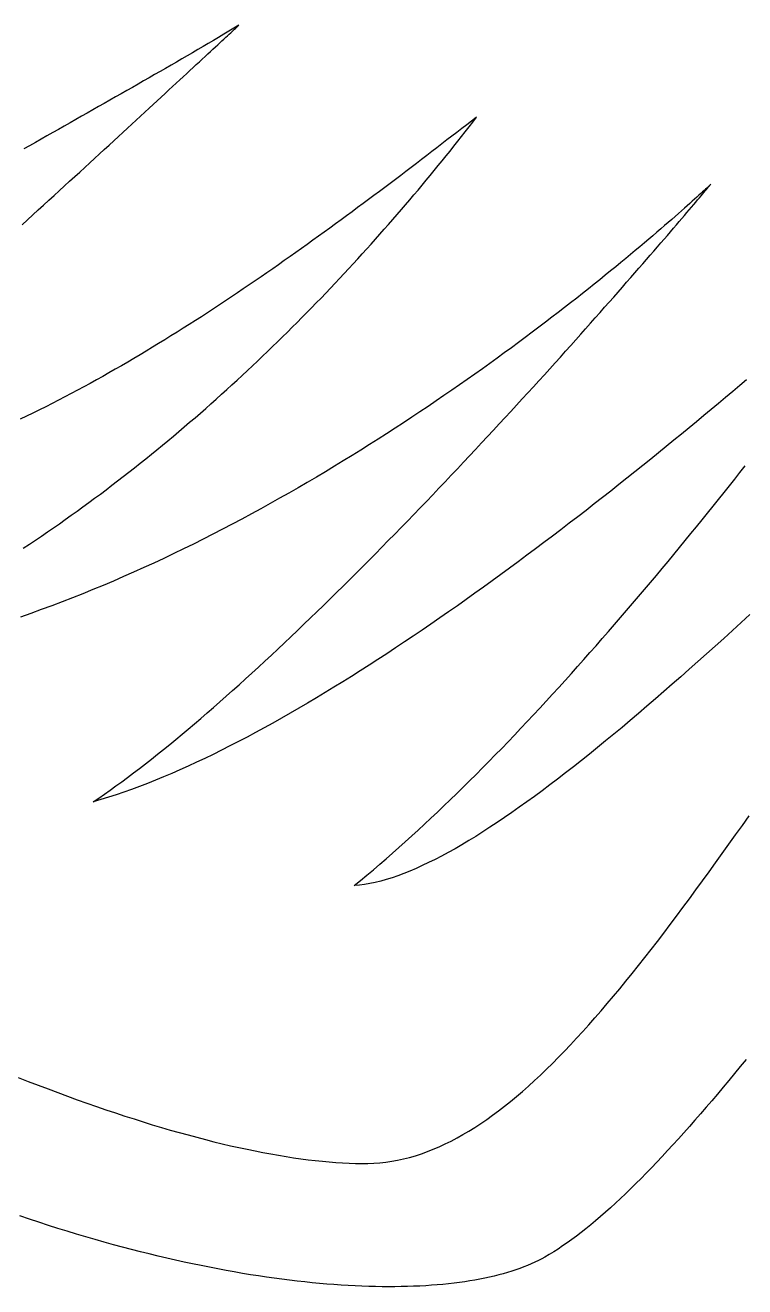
# Model space of a CAD drawing. Extents: x 5 to 105, y 2 to 136.
# Drawn here: x 28.62 to 33.04, y 61.57 to 69.32 of the extents above; entities that cross this region are included whole.
import ezdxf

# ---------------------------------------------------------------- set-up
doc = ezdxf.new("R2010")
doc.units = 0
doc.layers.get('0').update_dxf_attribs({"linetype": 'CONTINUOUS'})

msp = doc.modelspace()

# ---------------------------------------------------------------- linework, layer by layer
at = {"color": 7}
for points in [[(28.5991, 68.0907, 0), (28.6322, 68.121, 0), (28.6652, 68.1511, 0), (28.698, 68.1811, 0), (28.7306, 68.2109, 0), (28.763, 68.2405, 0), (28.7952, 68.27, 0), (28.8272, 68.2993, 0), (28.8589, 68.3284, 0), (28.8904, 68.3572, 0), (28.9217, 68.3859, 0), (28.9527, 68.4143, 0), (28.9834, 68.4425, 0), (29.0138, 68.4704, 0), (29.044, 68.4981, 0), (29.0738, 68.5254, 0), (29.1033, 68.5526, 0), (29.1325, 68.5794, 0), (29.1613, 68.6059, 0), (29.1898, 68.6321, 0), (29.2179, 68.6579, 0), (29.2457, 68.6835, 0), (29.2731, 68.7087, 0), (29.3, 68.7335, 0), (29.3266, 68.758, 0), (29.3527, 68.7821, 0), (29.3785, 68.8058, 0), (29.4037, 68.8291, 0), (29.4286, 68.852, 0), (29.4529, 68.8744, 0), (29.4768, 68.8965, 0), (29.5002, 68.9181, 0), (29.5232, 68.9392, 0), (29.5456, 68.9599, 0), (29.5675, 68.9801, 0), (29.5888, 68.9999, 0), (29.6097, 69.0191, 0), (29.6299, 69.0379, 0), (29.6497, 69.0561, 0), (29.6688, 69.0738, 0), (29.6874, 69.091, 0), (29.7054, 69.1076, 0), (29.7227, 69.1237, 0), (29.7395, 69.1392, 0), (29.7556, 69.1541, 0), (29.7711, 69.1685, 0), (29.7859, 69.1822, 0), (29.8001, 69.1953, 0), (29.8136, 69.2079, 0), (29.8264, 69.2197, 0), (29.8386, 69.231, 0), (29.85, 69.2416, 0), (29.8607, 69.2515, 0), (29.8707, 69.2608, 0), (29.88, 69.2694, 0), (29.8885, 69.2773, 0), (29.8962, 69.2845, 0), (29.9032, 69.291, 0), (29.9094, 69.2967, 0), (29.9148, 69.3017, 0), (29.9194, 69.306, 0), (29.9232, 69.3095, 0), (29.9262, 69.3123, 0), (29.9284, 69.3143, 0), (29.9296, 69.3155, 0), (29.9301, 69.3159, 0)], [(29.9301, 69.3159, 0), (29.8993, 69.2974, 0), (29.8684, 69.2788, 0), (29.8372, 69.2602, 0), (29.8057, 69.2415, 0), (29.7741, 69.2227, 0), (29.7422, 69.2039, 0), (29.7101, 69.185, 0), (29.6778, 69.166, 0), (29.6453, 69.147, 0), (29.6126, 69.1279, 0), (29.5798, 69.1088, 0), (29.5467, 69.0896, 0), (29.5135, 69.0703, 0), (29.4801, 69.051, 0), (29.4466, 69.0317, 0), (29.4128, 69.0123, 0), (29.379, 68.9928, 0), (29.345, 68.9734, 0), (29.3109, 68.9538, 0), (29.2766, 68.9342, 0), (29.2422, 68.9146, 0), (29.2077, 68.8949, 0), (29.1731, 68.8752, 0), (29.1384, 68.8555, 0), (29.1035, 68.8357, 0), (29.0686, 68.8159, 0), (29.0336, 68.7961, 0), (28.9985, 68.7762, 0), (28.9634, 68.7563, 0), (28.9281, 68.7363, 0), (28.8929, 68.7164, 0), (28.8575, 68.6964, 0), (28.8221, 68.6764, 0), (28.7867, 68.6564, 0), (28.7512, 68.6363, 0), (28.7157, 68.6162, 0), (28.6802, 68.5962, 0), (28.6447, 68.576, 0), (28.6091, 68.5559, 0)], [(31.39, 68.7504, 0), (31.3603, 68.7275, 0), (31.3303, 68.7045, 0), (31.3002, 68.6813, 0), (31.2699, 68.6579, 0), (31.2394, 68.6345, 0), (31.2087, 68.6109, 0), (31.1778, 68.5872, 0), (31.1468, 68.5633, 0), (31.1155, 68.5394, 0), (31.0841, 68.5154, 0), (31.0525, 68.4912, 0), (31.0207, 68.467, 0), (30.9887, 68.4426, 0), (30.9566, 68.4182, 0), (30.9243, 68.3937, 0), (30.8918, 68.3691, 0), (30.8591, 68.3445, 0), (30.8263, 68.3198, 0), (30.7933, 68.295, 0), (30.7602, 68.2702, 0), (30.7269, 68.2453, 0), (30.6934, 68.2204, 0), (30.6598, 68.1954, 0), (30.6261, 68.1704, 0), (30.5921, 68.1454, 0), (30.5581, 68.1203, 0), (30.5238, 68.0953, 0), (30.4895, 68.0702, 0), (30.4549, 68.0451, 0), (30.4203, 68.02, 0), (30.3855, 67.9949, 0), (30.3505, 67.9698, 0), (30.3155, 67.9448, 0), (30.2803, 67.9197, 0), (30.2449, 67.8947, 0), (30.2094, 67.8697, 0), (30.1738, 67.8447, 0), (30.1381, 67.8198, 0), (30.1022, 67.7949, 0), (30.0663, 67.7701, 0), (30.0302, 67.7453, 0), (29.9939, 67.7206, 0), (29.9576, 67.696, 0), (29.9211, 67.6714, 0), (29.8846, 67.6469, 0), (29.8479, 67.6224, 0), (29.8111, 67.5981, 0), (29.7742, 67.5738, 0), (29.7372, 67.5497, 0), (29.7, 67.5256, 0), (29.6628, 67.5017, 0), (29.6255, 67.4778, 0), (29.5881, 67.4541, 0), (29.5506, 67.4305, 0), (29.513, 67.407, 0), (29.4753, 67.3837, 0), (29.4375, 67.3605, 0), (29.3996, 67.3374, 0), (29.3616, 67.3145, 0), (29.3236, 67.2917, 0), (29.2854, 67.2691, 0), (29.2472, 67.2467, 0), (29.2089, 67.2244, 0), (29.1706, 67.2023, 0), (29.1321, 67.1804, 0), (29.0936, 67.1586, 0), (29.055, 67.1371, 0), (29.0163, 67.1157, 0), (28.9776, 67.0946, 0), (28.9388, 67.0736, 0), (28.8999, 67.0529, 0), (28.861, 67.0323, 0), (28.822, 67.012, 0), (28.783, 66.9919, 0), (28.7439, 66.9721, 0), (28.7047, 66.9525, 0), (28.6655, 66.9331, 0), (28.6263, 66.914, 0), (28.587, 66.8951, 0)], [(28.6059, 66.1038, 0), (28.6431, 66.1284, 0), (28.6803, 66.1532, 0), (28.7173, 66.1782, 0), (28.7541, 66.2033, 0), (28.7908, 66.2285, 0), (28.8274, 66.254, 0), (28.8638, 66.2796, 0), (28.9001, 66.3053, 0), (28.9362, 66.3312, 0), (28.9722, 66.3572, 0), (29.008, 66.3834, 0), (29.0437, 66.4098, 0), (29.0792, 66.4362, 0), (29.1146, 66.4628, 0), (29.1499, 66.4896, 0), (29.185, 66.5164, 0), (29.22, 66.5434, 0), (29.2548, 66.5706, 0), (29.2894, 66.5978, 0), (29.3239, 66.6252, 0), (29.3583, 66.6527, 0), (29.3925, 66.6803, 0), (29.4266, 66.708, 0), (29.4605, 66.7359, 0), (29.4943, 66.7638, 0), (29.5279, 66.7919, 0), (29.5613, 66.82, 0), (29.5946, 66.8483, 0), (29.6278, 66.8766, 0), (29.6608, 66.9051, 0), (29.6936, 66.9336, 0), (29.7263, 66.9623, 0), (29.7589, 66.991, 0), (29.7912, 67.0198, 0), (29.8235, 67.0487, 0), (29.8555, 67.0777, 0), (29.8875, 67.1067, 0), (29.9192, 67.1358, 0), (29.9508, 67.1651, 0), (29.9823, 67.1943, 0), (30.0135, 67.2237, 0), (30.0447, 67.2531, 0), (30.0756, 67.2825, 0), (30.1065, 67.3121, 0), (30.1371, 67.3417, 0), (30.1676, 67.3713, 0), (30.1979, 67.401, 0), (30.2281, 67.4307, 0), (30.2581, 67.4605, 0), (30.288, 67.4904, 0), (30.3176, 67.5203, 0), (30.3472, 67.5502, 0), (30.3765, 67.5801, 0), (30.4057, 67.6101, 0), (30.4348, 67.6402, 0), (30.4636, 67.6702, 0), (30.4923, 67.7003, 0), (30.5209, 67.7304, 0), (30.5492, 67.7605, 0), (30.5774, 67.7907, 0), (30.6055, 67.8209, 0), (30.6334, 67.851, 0), (30.6611, 67.8812, 0), (30.6886, 67.9114, 0), (30.716, 67.9416, 0), (30.7432, 67.9718, 0), (30.7702, 68.0021, 0), (30.7971, 68.0323, 0), (30.8238, 68.0625, 0), (30.8503, 68.0927, 0), (30.8767, 68.1229, 0), (30.9028, 68.1531, 0), (30.9289, 68.1832, 0), (30.9547, 68.2134, 0), (30.9804, 68.2435, 0), (31.0059, 68.2736, 0), (31.0312, 68.3037, 0), (31.0563, 68.3338, 0), (31.0813, 68.3638, 0), (31.1061, 68.3938, 0), (31.1307, 68.4238, 0), (31.1552, 68.4537, 0), (31.1795, 68.4836, 0), (31.2036, 68.5135, 0), (31.2275, 68.5433, 0), (31.2513, 68.573, 0), (31.2748, 68.6027, 0), (31.2982, 68.6324, 0), (31.3214, 68.662, 0), (31.3445, 68.6915, 0), (31.3673, 68.721, 0), (31.39, 68.7504, 0)], [(32.8295, 68.3392, 0), (32.8289, 68.3387, 0), (32.8274, 68.3372, 0), (32.8248, 68.3347, 0), (32.8211, 68.3313, 0), (32.8165, 68.3269, 0), (32.8108, 68.3217, 0), (32.8042, 68.3155, 0), (32.7965, 68.3084, 0), (32.7879, 68.3004, 0), (32.7783, 68.2915, 0), (32.7677, 68.2818, 0), (32.7561, 68.2713, 0), (32.7437, 68.26, 0), (32.7302, 68.2478, 0), (32.7159, 68.2348, 0), (32.7006, 68.2211, 0), (32.6843, 68.2066, 0), (32.6672, 68.1914, 0), (32.6492, 68.1754, 0), (32.6303, 68.1587, 0), (32.6105, 68.1413, 0), (32.5898, 68.1232, 0), (32.5683, 68.1045, 0), (32.5459, 68.085, 0), (32.5226, 68.065, 0), (32.4986, 68.0443, 0), (32.4736, 68.023, 0), (32.4479, 68.0011, 0), (32.4213, 67.9786, 0), (32.3939, 67.9556, 0), (32.3658, 67.932, 0), (32.3368, 67.9078, 0), (32.3071, 67.8832, 0), (32.2765, 67.858, 0), (32.2453, 67.8323, 0), (32.2132, 67.8062, 0), (32.1804, 67.7796, 0), (32.1469, 67.7525, 0), (32.1126, 67.7251, 0), (32.0776, 67.6971, 0), (32.0419, 67.6688, 0), (32.0055, 67.6401, 0), (31.9684, 67.6111, 0), (31.9306, 67.5816, 0), (31.8921, 67.5519, 0), (31.8529, 67.5218, 0), (31.8131, 67.4914, 0), (31.7726, 67.4606, 0), (31.7315, 67.4296, 0), (31.6897, 67.3984, 0), (31.6473, 67.3669, 0), (31.6043, 67.3351, 0), (31.5607, 67.3031, 0), (31.5164, 67.2709, 0), (31.4716, 67.2385, 0), (31.4261, 67.206, 0), (31.3801, 67.1733, 0), (31.3335, 67.1404, 0), (31.2864, 67.1074, 0), (31.2387, 67.0742, 0), (31.1904, 67.041, 0), (31.1416, 67.0077, 0), (31.0923, 66.9743, 0), (31.0424, 66.9408, 0), (30.9921, 66.9073, 0), (30.9412, 66.8738, 0), (30.8898, 66.8403, 0), (30.838, 66.8067, 0), (30.7856, 66.7732, 0), (30.7328, 66.7397, 0), (30.6796, 66.7063, 0), (30.6258, 66.6729, 0), (30.5717, 66.6395, 0), (30.517, 66.6063, 0), (30.462, 66.5732, 0), (30.4065, 66.5402, 0), (30.3507, 66.5073, 0), (30.2944, 66.4746, 0), (30.2377, 66.4421, 0), (30.1806, 66.4097, 0), (30.1232, 66.3776, 0), (30.0654, 66.3456, 0), (30.0072, 66.3139, 0), (29.9487, 66.2824, 0), (29.8898, 66.2511, 0), (29.8306, 66.2202, 0), (29.771, 66.1895, 0), (29.7111, 66.1591, 0), (29.651, 66.129, 0), (29.5905, 66.0993, 0), (29.5297, 66.0699, 0), (29.4686, 66.0408, 0), (29.4073, 66.0122, 0), (29.3457, 65.9839, 0), (29.2838, 65.956, 0), (29.2216, 65.9286, 0), (29.1593, 65.9016, 0), (29.0966, 65.875, 0), (29.0338, 65.8489, 0), (28.9707, 65.8233, 0), (28.9075, 65.7982, 0), (28.844, 65.7736, 0), (28.7803, 65.7495, 0), (28.7165, 65.726, 0), (28.6524, 65.703, 0), (28.5882, 65.6805, 0)], [(29.0355, 64.5452, 0), (29.0699, 64.5686, 0), (29.1046, 64.5927, 0), (29.1396, 64.6174, 0), (29.175, 64.6428, 0), (29.2106, 64.6688, 0), (29.2466, 64.6954, 0), (29.2828, 64.7227, 0), (29.3193, 64.7505, 0), (29.356, 64.7789, 0), (29.393, 64.8078, 0), (29.4302, 64.8373, 0), (29.4676, 64.8674, 0), (29.5053, 64.898, 0), (29.5432, 64.929, 0), (29.5812, 64.9606, 0), (29.6195, 64.9926, 0), (29.658, 65.0252, 0), (29.6966, 65.0581, 0), (29.7353, 65.0915, 0), (29.7743, 65.1253, 0), (29.8134, 65.1596, 0), (29.8526, 65.1942, 0), (29.8919, 65.2293, 0), (29.9313, 65.2646, 0), (29.9709, 65.3004, 0), (30.0105, 65.3365, 0), (30.0503, 65.3729, 0), (30.0901, 65.4097, 0), (30.13, 65.4467, 0), (30.1699, 65.484, 0), (30.2099, 65.5216, 0), (30.2499, 65.5595, 0), (30.2899, 65.5976, 0), (30.33, 65.636, 0), (30.3701, 65.6746, 0), (30.4102, 65.7133, 0), (30.4502, 65.7523, 0), (30.4903, 65.7915, 0), (30.5303, 65.8308, 0), (30.5703, 65.8703, 0), (30.6103, 65.9099, 0), (30.6501, 65.9496, 0), (30.69, 65.9895, 0), (30.7297, 66.0294, 0), (30.7694, 66.0694, 0), (30.8089, 66.1095, 0), (30.8484, 66.1497, 0), (30.8877, 66.1899, 0), (30.927, 66.2301, 0), (30.9661, 66.2704, 0), (31.005, 66.3106, 0), (31.0438, 66.3509, 0), (31.0825, 66.3911, 0), (31.1209, 66.4313, 0), (31.1592, 66.4714, 0), (31.1973, 66.5115, 0), (31.2352, 66.5514, 0), (31.2729, 66.5913, 0), (31.3104, 66.6311, 0), (31.3477, 66.6708, 0), (31.3847, 66.7103, 0), (31.4214, 66.7497, 0), (31.458, 66.7889, 0), (31.4942, 66.8279, 0), (31.5302, 66.8668, 0), (31.5659, 66.9054, 0), (31.6013, 66.9439, 0), (31.6364, 66.9821, 0), (31.6711, 67.02, 0), (31.7056, 67.0577, 0), (31.7397, 67.0952, 0), (31.7735, 67.1323, 0), (31.807, 67.1692, 0), (31.84, 67.2057, 0), (31.8727, 67.242, 0), (31.9051, 67.2778, 0), (31.937, 67.3134, 0), (31.9686, 67.3485, 0), (31.9997, 67.3833, 0), (32.0304, 67.4177, 0), (32.0607, 67.4517, 0), (32.0906, 67.4852, 0), (32.12, 67.5184, 0), (32.1489, 67.551, 0), (32.1774, 67.5833, 0), (32.2055, 67.615, 0), (32.233, 67.6463, 0), (32.26, 67.677, 0), (32.2866, 67.7073, 0), (32.3126, 67.737, 0), (32.3381, 67.7661, 0), (32.3631, 67.7947, 0), (32.3875, 67.8228, 0), (32.4114, 67.8502, 0), (32.4348, 67.8771, 0), (32.4575, 67.9033, 0), (32.4797, 67.9289, 0), (32.5013, 67.9539, 0), (32.5223, 67.9782, 0), (32.5427, 68.0019, 0), (32.5625, 68.0249, 0), (32.5816, 68.0472, 0), (32.6002, 68.0688, 0), (32.618, 68.0896, 0), (32.6353, 68.1097, 0), (32.6518, 68.1291, 0), (32.6677, 68.1477, 0), (32.6829, 68.1656, 0), (32.6974, 68.1826, 0), (32.7112, 68.1989, 0), (32.7243, 68.2143, 0), (32.7367, 68.2289, 0), (32.7483, 68.2427, 0), (32.7592, 68.2556, 0), (32.7694, 68.2676, 0), (32.7788, 68.2788, 0), (32.7874, 68.289, 0), (32.7953, 68.2984, 0), (32.8024, 68.3068, 0), (32.8086, 68.3143, 0), (32.8141, 68.3208, 0), (32.8187, 68.3263, 0), (32.8226, 68.3309, 0), (32.8256, 68.3345, 0), (32.8277, 68.3371, 0), (32.829, 68.3386, 0), (32.8295, 68.3392, 0)], [(33.0491, 67.1381, 0), (33.0068, 67.1023, 0), (32.964, 67.0661, 0), (32.9206, 67.0296, 0), (32.8767, 66.9927, 0), (32.8323, 66.9556, 0), (32.7874, 66.9183, 0), (32.742, 66.8806, 0), (32.6962, 66.8427, 0), (32.6499, 66.8046, 0), (32.6031, 66.7663, 0), (32.5559, 66.7278, 0), (32.5083, 66.6891, 0), (32.4602, 66.6503, 0), (32.4118, 66.6113, 0), (32.363, 66.5722, 0), (32.3138, 66.533, 0), (32.2643, 66.4937, 0), (32.2144, 66.4543, 0), (32.1642, 66.4148, 0), (32.1136, 66.3753, 0), (32.0628, 66.3358, 0), (32.0117, 66.2962, 0), (31.9603, 66.2567, 0), (31.9086, 66.2171, 0), (31.8566, 66.1776, 0), (31.8045, 66.1382, 0), (31.7521, 66.0988, 0), (31.6995, 66.0595, 0), (31.6467, 66.0203, 0), (31.5937, 65.9812, 0), (31.5405, 65.9423, 0), (31.4872, 65.9035, 0), (31.4337, 65.8648, 0), (31.38, 65.8264, 0), (31.3263, 65.7881, 0), (31.2724, 65.7501, 0), (31.2185, 65.7123, 0), (31.1644, 65.6747, 0), (31.1103, 65.6374, 0), (31.0561, 65.6003, 0), (31.0019, 65.5636, 0), (30.9477, 65.5272, 0), (30.8934, 65.4911, 0), (30.8391, 65.4553, 0), (30.7849, 65.4199, 0), (30.7306, 65.3849, 0), (30.6764, 65.3502, 0), (30.6222, 65.316, 0), (30.5681, 65.2822, 0), (30.514, 65.2488, 0), (30.4601, 65.2159, 0), (30.4062, 65.1835, 0), (30.3524, 65.1515, 0), (30.2988, 65.1201, 0), (30.2453, 65.0891, 0), (30.1919, 65.0587, 0), (30.1387, 65.0289, 0), (30.0857, 64.9996, 0), (30.0329, 64.9709, 0), (29.9802, 64.9429, 0), (29.9278, 64.9154, 0), (29.8756, 64.8886, 0), (29.8237, 64.8624, 0), (29.772, 64.8369, 0), (29.7205, 64.812, 0), (29.6694, 64.7879, 0), (29.6185, 64.7645, 0), (29.5679, 64.7418, 0), (29.5177, 64.7199, 0), (29.4678, 64.6987, 0), (29.4182, 64.6783, 0), (29.369, 64.6587, 0), (29.3201, 64.6399, 0), (29.2716, 64.622, 0), (29.2236, 64.6048, 0), (29.1759, 64.5886, 0), (29.1286, 64.5732, 0), (29.0818, 64.5587, 0), (29.0355, 64.5452, 0)], [(30.6394, 64.031, 0), (30.6783, 64.0628, 0), (30.7173, 64.0952, 0), (30.7564, 64.1281, 0), (30.7955, 64.1614, 0), (30.8347, 64.1953, 0), (30.874, 64.2296, 0), (30.9133, 64.2644, 0), (30.9527, 64.2997, 0), (30.9921, 64.3354, 0), (31.0316, 64.3715, 0), (31.071, 64.408, 0), (31.1105, 64.4449, 0), (31.15, 64.4822, 0), (31.1896, 64.5199, 0), (31.2291, 64.5579, 0), (31.2686, 64.5963, 0), (31.3082, 64.635, 0), (31.3477, 64.6741, 0), (31.3872, 64.7135, 0), (31.4266, 64.7531, 0), (31.466, 64.7931, 0), (31.5054, 64.8333, 0), (31.5448, 64.8738, 0), (31.5841, 64.9146, 0), (31.6233, 64.9555, 0), (31.6624, 64.9968, 0), (31.7015, 65.0382, 0), (31.7406, 65.0798, 0), (31.7795, 65.1216, 0), (31.8183, 65.1636, 0), (31.8571, 65.2058, 0), (31.8957, 65.2481, 0), (31.9343, 65.2906, 0), (31.9727, 65.3332, 0), (32.011, 65.3759, 0), (32.0491, 65.4187, 0), (32.0872, 65.4616, 0), (32.1251, 65.5045, 0), (32.1628, 65.5476, 0), (32.2004, 65.5907, 0), (32.2379, 65.6338, 0), (32.2751, 65.6769, 0), (32.3122, 65.7201, 0), (32.3492, 65.7633, 0), (32.3859, 65.8065, 0), (32.4225, 65.8496, 0), (32.4588, 65.8928, 0), (32.495, 65.9358, 0), (32.5309, 65.9789, 0), (32.5666, 66.0218, 0), (32.6022, 66.0647, 0), (32.6374, 66.1075, 0), (32.6725, 66.1501, 0), (32.7073, 66.1927, 0), (32.7418, 66.2351, 0), (32.7762, 66.2774, 0), (32.8102, 66.3195, 0), (32.844, 66.3614, 0), (32.8775, 66.4032, 0), (32.9107, 66.4448, 0), (32.9437, 66.4862, 0), (32.9763, 66.5273, 0), (33.0087, 66.5682, 0), (33.0408, 66.6089, 0)], [(33.0689, 65.6955, 0), (33.0154, 65.6465, 0), (32.962, 65.5978, 0), (32.9088, 65.5495, 0), (32.8557, 65.5015, 0), (32.8028, 65.4538, 0), (32.75, 65.4066, 0), (32.6973, 65.3598, 0), (32.6449, 65.3134, 0), (32.5927, 65.2675, 0), (32.5406, 65.2221, 0), (32.4888, 65.1772, 0), (32.4372, 65.1328, 0), (32.3859, 65.0889, 0), (32.3348, 65.0456, 0), (32.284, 65.0029, 0), (32.2334, 64.9609, 0), (32.1832, 64.9194, 0), (32.1333, 64.8786, 0), (32.0836, 64.8385, 0), (32.0343, 64.7991, 0), (31.9854, 64.7604, 0), (31.9368, 64.7225, 0), (31.8885, 64.6853, 0), (31.8407, 64.6489, 0), (31.7932, 64.6133, 0), (31.7461, 64.5786, 0), (31.6994, 64.5447, 0), (31.6532, 64.5117, 0), (31.6074, 64.4795, 0), (31.562, 64.4483, 0), (31.5172, 64.418, 0), (31.4727, 64.3887, 0), (31.4288, 64.3604, 0), (31.3854, 64.3331, 0), (31.3424, 64.3068, 0), (31.3, 64.2815, 0), (31.2581, 64.2573, 0), (31.2168, 64.2343, 0), (31.176, 64.2123, 0), (31.1358, 64.1914, 0), (31.0962, 64.1718, 0), (31.0572, 64.1532, 0), (31.0187, 64.1359, 0), (30.9809, 64.1199, 0), (30.9437, 64.105, 0), (30.9072, 64.0914, 0), (30.8713, 64.0791, 0), (30.8361, 64.0682, 0), (30.8015, 64.0585, 0), (30.7677, 64.0502, 0), (30.7345, 64.0433, 0), (30.7021, 64.0378, 0), (30.6704, 64.0337, 0), (30.6394, 64.031, 0)], [(30.7218, 62.3242, 0), (30.7587, 62.3253, 0), (30.7955, 62.3279, 0), (30.8323, 62.3318, 0), (30.869, 62.3371, 0), (30.9056, 62.3438, 0), (30.9422, 62.3517, 0), (30.9788, 62.361, 0), (31.0153, 62.3716, 0), (31.0518, 62.3834, 0), (31.0883, 62.3966, 0), (31.1248, 62.4109, 0), (31.1612, 62.4265, 0), (31.1976, 62.4434, 0), (31.234, 62.4614, 0), (31.2705, 62.4806, 0), (31.3069, 62.5011, 0), (31.3433, 62.5226, 0), (31.3797, 62.5454, 0), (31.4162, 62.5692, 0), (31.4526, 62.5942, 0), (31.4891, 62.6203, 0), (31.5257, 62.6474, 0), (31.5622, 62.6757, 0), (31.5988, 62.705, 0), (31.6354, 62.7354, 0), (31.6721, 62.7667, 0), (31.7089, 62.7991, 0), (31.7457, 62.8325, 0), (31.7825, 62.8669, 0), (31.8195, 62.9023, 0), (31.8565, 62.9386, 0), (31.8935, 62.9759, 0), (31.9307, 63.0141, 0), (31.968, 63.0532, 0), (32.0053, 63.0932, 0), (32.0427, 63.134, 0), (32.0803, 63.1758, 0), (32.1179, 63.2184, 0), (32.1556, 63.2618, 0), (32.1935, 63.3061, 0), (32.2315, 63.3512, 0), (32.2696, 63.3971, 0), (32.3078, 63.4437, 0), (32.3462, 63.4911, 0), (32.3847, 63.5393, 0), (32.4233, 63.5882, 0), (32.4621, 63.6378, 0), (32.5011, 63.6882, 0), (32.5402, 63.7392, 0), (32.5795, 63.7909, 0), (32.6189, 63.8433, 0), (32.6585, 63.8963, 0), (32.6983, 63.9499, 0), (32.7382, 64.0042, 0), (32.7784, 64.059, 0), (32.8187, 64.1145, 0), (32.8592, 64.1705, 0), (32.8999, 64.2271, 0), (32.9409, 64.2842, 0), (32.982, 64.3419, 0), (33.0234, 64.4001, 0), (33.0649, 64.4587, 0)], [(33.0462, 62.9632, 0), (33.0107, 62.9196, 0), (32.9753, 62.8765, 0), (32.9401, 62.8338, 0), (32.905, 62.7918, 0), (32.8701, 62.7502, 0), (32.8354, 62.7092, 0), (32.8008, 62.6687, 0), (32.7664, 62.6289, 0), (32.7322, 62.5896, 0), (32.6981, 62.5509, 0), (32.6643, 62.5128, 0), (32.6306, 62.4753, 0), (32.5971, 62.4385, 0), (32.5639, 62.4024, 0), (32.5308, 62.3669, 0), (32.498, 62.332, 0), (32.4653, 62.2979, 0), (32.4329, 62.2645, 0), (32.4007, 62.2318, 0), (32.3687, 62.1998, 0), (32.337, 62.1686, 0), (32.3055, 62.1381, 0), (32.2742, 62.1084, 0), (32.2432, 62.0795, 0), (32.2124, 62.0514, 0), (32.1819, 62.024, 0), (32.1517, 61.9976, 0), (32.1217, 61.9719, 0), (32.0919, 61.9471, 0), (32.0625, 61.9231, 0), (32.0333, 61.9001, 0), (32.0044, 61.8779, 0), (31.9758, 61.8566, 0), (31.9475, 61.8362, 0), (31.9194, 61.8168, 0), (31.8917, 61.7983, 0), (31.8643, 61.7807, 0), (31.8371, 61.7642, 0), (31.8103, 61.7486, 0)], [(28.5754, 62.8522, 0), (28.6366, 62.828, 0), (28.6974, 62.8044, 0), (28.758, 62.7813, 0), (28.8182, 62.7587, 0), (28.878, 62.7366, 0), (28.9375, 62.715, 0), (28.9966, 62.694, 0), (29.0553, 62.6735, 0), (29.1136, 62.6536, 0), (29.1715, 62.6341, 0), (29.2289, 62.6153, 0), (29.286, 62.597, 0), (29.3425, 62.5792, 0), (29.3986, 62.562, 0), (29.4542, 62.5453, 0), (29.5092, 62.5293, 0), (29.5638, 62.5138, 0), (29.6179, 62.4988, 0), (29.6714, 62.4845, 0), (29.7243, 62.4707, 0), (29.7767, 62.4575, 0), (29.8285, 62.445, 0), (29.8797, 62.433, 0), (29.9303, 62.4216, 0), (29.9803, 62.4108, 0), (30.0297, 62.4006, 0), (30.0783, 62.3911, 0), (30.1264, 62.3821, 0), (30.1737, 62.3738, 0), (30.2204, 62.3661, 0), (30.2664, 62.3591, 0), (30.3116, 62.3526, 0), (30.3562, 62.3468, 0), (30.3999, 62.3417, 0), (30.443, 62.3372, 0), (30.4852, 62.3333, 0), (30.5267, 62.3301, 0), (30.5674, 62.3276, 0), (30.6072, 62.3257, 0), (30.6463, 62.3245, 0), (30.6845, 62.324, 0), (30.7218, 62.3242, 0)], [(31.8103, 61.7486, 0), (31.7905, 61.7377, 0), (31.77, 61.7272, 0), (31.7488, 61.7169, 0), (31.7269, 61.707, 0), (31.7043, 61.6974, 0), (31.681, 61.6881, 0), (31.657, 61.6791, 0), (31.6324, 61.6704, 0), (31.607, 61.6621, 0), (31.581, 61.6541, 0), (31.5543, 61.6464, 0), (31.527, 61.6391, 0), (31.499, 61.6321, 0), (31.4703, 61.6254, 0), (31.4411, 61.6191, 0), (31.4111, 61.6131, 0), (31.3806, 61.6075, 0), (31.3494, 61.6022, 0), (31.3176, 61.5973, 0), (31.2851, 61.5927, 0), (31.2521, 61.5885, 0), (31.2184, 61.5846, 0), (31.1842, 61.5811, 0), (31.1493, 61.578, 0), (31.1138, 61.5752, 0), (31.0778, 61.5728, 0), (31.0412, 61.5708, 0), (31.004, 61.5692, 0), (30.9662, 61.5679, 0), (30.9279, 61.567, 0), (30.889, 61.5665, 0), (30.8496, 61.5663, 0), (30.8096, 61.5666, 0), (30.769, 61.5673, 0), (30.7279, 61.5683, 0), (30.6863, 61.5697, 0), (30.6442, 61.5716, 0), (30.6015, 61.5738, 0), (30.5583, 61.5765, 0), (30.5146, 61.5795, 0), (30.4704, 61.583, 0), (30.4257, 61.5868, 0), (30.3804, 61.5911, 0), (30.3347, 61.5958, 0), (30.2885, 61.601, 0), (30.2419, 61.6065, 0), (30.1947, 61.6125, 0), (30.1471, 61.6189, 0), (30.099, 61.6257, 0), (30.0504, 61.6329, 0), (30.0014, 61.6406, 0), (29.9519, 61.6487, 0), (29.902, 61.6573, 0), (29.8517, 61.6663, 0), (29.8009, 61.6758, 0), (29.7497, 61.6857, 0), (29.698, 61.696, 0), (29.646, 61.7068, 0), (29.5935, 61.7181, 0), (29.5406, 61.7298, 0), (29.4873, 61.742, 0), (29.4337, 61.7546, 0), (29.3796, 61.7677, 0), (29.3251, 61.7813, 0), (29.2703, 61.7954, 0), (29.215, 61.8099, 0), (29.1594, 61.8249, 0), (29.1035, 61.8404, 0), (29.0471, 61.8563, 0), (28.9904, 61.8728, 0), (28.9334, 61.8897, 0), (28.876, 61.9071, 0), (28.8183, 61.925, 0), (28.7602, 61.9435, 0), (28.7018, 61.9624, 0), (28.6431, 61.9818, 0), (28.5841, 62.0017, 0)]]:
    msp.add_polyline3d(points, dxfattribs=at)

doc.saveas('drawing.dxf')
